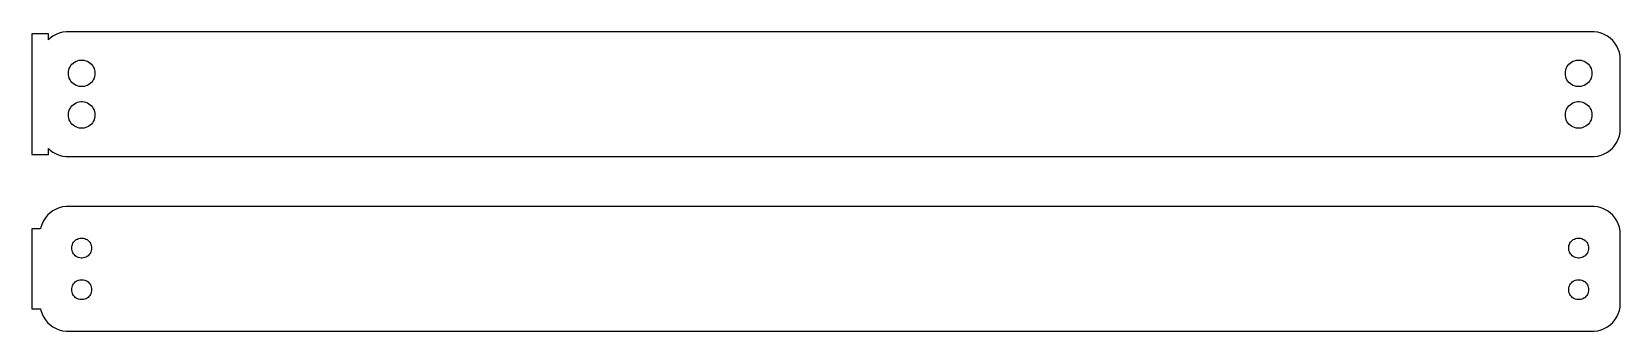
# Model space of a CAD drawing. Header units: metres. Extents: x -144 to 142, y 20 to 74.
import ezdxf

# ---------------------------------------------------------------- set-up
doc = ezdxf.new("R2010")
doc.units = ezdxf.units.M

msp = doc.modelspace()

# ---------------------------------------------------------------- linework, layer by layer
for p, q in [((-141, 73.8648), (-144, 73.8648)), ((-144, 73.8648), (-144, 52.1352)), ((-141, 72.8087), (-141, 73.8648)), ((-140.687, 73.1026), (-141, 72.8087)), ((-140.179, 73.4716), (-140.687, 73.1026)), ((-139.629, 73.7741), (-140.179, 73.4716)), ((-139.045, 74.0053), (-139.629, 73.7741)), ((-138.437, 74.1614), (-139.045, 74.0053)), ((-137.814, 74.2401), (-138.437, 74.1614)), ((137.814, 74.2401), (-137.814, 74.2401)), ((138.437, 74.1614), (137.814, 74.2401)), ((139.045, 74.0053), (138.437, 74.1614)), ((139.629, 73.7741), (139.045, 74.0053)), ((140.179, 73.4716), (139.629, 73.7741)), ((140.687, 73.1026), (140.179, 73.4716)), ((141.145, 72.6727), (140.687, 73.1026)), ((141.545, 72.1889), (141.145, 72.6727)), ((141.882, 71.6588), (141.545, 72.1889)), ((142.149, 71.0906), (141.882, 71.6588)), ((-136.53, 68.5992), (-136.286, 68.7764)), ((-136.286, 68.7764), (-136.022, 68.9216)), ((-136.022, 68.9216), (-135.742, 69.0325)), ((-135.742, 69.0325), (-135.45, 69.1075)), ((-135.45, 69.1075), (-135.151, 69.1453)), ((-135.151, 69.1453), (-134.849, 69.1453)), ((-134.849, 69.1453), (-134.55, 69.1075)), ((-134.55, 69.1075), (-134.258, 69.0325)), ((-134.258, 69.0325), (-133.978, 68.9216)), ((-133.978, 68.9216), (-133.714, 68.7764)), ((-133.714, 68.7764), (-133.47, 68.5992)), ((133.47, 68.5992), (133.714, 68.7764)), ((133.714, 68.7764), (133.978, 68.9216)), ((133.978, 68.9216), (134.258, 69.0325)), ((134.258, 69.0325), (134.55, 69.1075)), ((134.55, 69.1075), (134.849, 69.1453)), ((134.849, 69.1453), (135.151, 69.1453)), ((135.151, 69.1453), (135.45, 69.1075)), ((135.45, 69.1075), (135.742, 69.0325)), ((135.742, 69.0325), (136.022, 68.9216)), ((136.022, 68.9216), (136.286, 68.7764)), ((136.286, 68.7764), (136.53, 68.5992)), ((142.343, 70.4934), (142.149, 71.0906)), ((142.461, 69.8767), (142.343, 70.4934)), ((142.5, 69.25), (142.461, 69.8767)), ((142.5, 56.75), (142.5, 69.25)), ((-137.4, 66.75), (-137.381, 67.0508)), ((-137.381, 66.4492), (-137.4, 66.75)), ((-137.381, 67.0508), (-137.325, 67.3468)), ((-137.325, 66.1531), (-137.381, 66.4492)), ((-137.325, 67.3468), (-137.231, 67.6335)), ((-137.231, 65.8665), (-137.325, 66.1531)), ((-137.231, 67.6335), (-137.103, 67.9062)), ((-137.103, 67.9062), (-136.942, 68.1607)), ((-136.942, 68.1607), (-136.75, 68.3929)), ((-136.75, 68.3929), (-136.53, 68.5992)), ((-133.47, 68.5992), (-133.25, 68.3929)), ((-133.25, 68.3929), (-133.058, 68.1607)), ((-133.058, 68.1607), (-132.897, 67.9062)), ((-132.897, 67.9062), (-132.769, 67.6335)), ((-132.769, 67.6335), (-132.675, 67.3468)), ((-132.675, 66.1531), (-132.769, 65.8665)), ((-132.675, 67.3468), (-132.619, 67.0508)), ((-132.619, 66.4492), (-132.675, 66.1531)), ((-132.619, 67.0508), (-132.6, 66.75)), ((-132.6, 66.75), (-132.619, 66.4492)), ((132.6, 66.75), (132.619, 67.0508)), ((132.619, 66.4492), (132.6, 66.75)), ((132.619, 67.0508), (132.675, 67.3468)), ((132.675, 66.1531), (132.619, 66.4492)), ((132.675, 67.3468), (132.769, 67.6335)), ((132.769, 65.8665), (132.675, 66.1531)), ((132.769, 67.6335), (132.897, 67.9062)), ((132.897, 67.9062), (133.058, 68.1607)), ((133.058, 68.1607), (133.25, 68.3929)), ((133.25, 68.3929), (133.47, 68.5992)), ((136.53, 68.5992), (136.75, 68.3929)), ((136.75, 68.3929), (136.942, 68.1607)), ((136.942, 68.1607), (137.103, 67.9062)), ((137.103, 67.9062), (137.231, 67.6335)), ((137.231, 67.6335), (137.325, 67.3468)), ((137.325, 66.1531), (137.231, 65.8665)), ((137.325, 67.3468), (137.381, 67.0508)), ((137.381, 66.4492), (137.325, 66.1531)), ((137.381, 67.0508), (137.4, 66.75)), ((137.4, 66.75), (137.381, 66.4492)), ((-137.103, 65.5938), (-137.231, 65.8665)), ((-136.942, 65.3393), (-137.103, 65.5938)), ((-136.75, 65.1071), (-136.942, 65.3393)), ((-136.53, 64.9008), (-136.75, 65.1071)), ((-136.286, 64.7236), (-136.53, 64.9008)), ((-136.022, 64.5784), (-136.286, 64.7236)), ((-135.742, 64.4675), (-136.022, 64.5784)), ((-135.45, 64.3925), (-135.742, 64.4675)), ((-135.151, 64.3547), (-135.45, 64.3925)), ((-134.849, 64.3547), (-135.151, 64.3547)), ((-134.55, 64.3925), (-134.849, 64.3547)), ((-134.258, 64.4675), (-134.55, 64.3925)), ((-133.978, 64.5784), (-134.258, 64.4675)), ((-133.714, 64.7236), (-133.978, 64.5784)), ((-133.47, 64.9008), (-133.714, 64.7236)), ((-133.25, 65.1071), (-133.47, 64.9008)), ((-133.058, 65.3393), (-133.25, 65.1071)), ((-132.897, 65.5938), (-133.058, 65.3393)), ((-132.769, 65.8665), (-132.897, 65.5938)), ((132.897, 65.5938), (132.769, 65.8665)), ((133.058, 65.3393), (132.897, 65.5938)), ((133.25, 65.1071), (133.058, 65.3393)), ((133.47, 64.9008), (133.25, 65.1071)), ((133.714, 64.7236), (133.47, 64.9008)), ((133.978, 64.5784), (133.714, 64.7236)), ((134.258, 64.4675), (133.978, 64.5784)), ((134.55, 64.3925), (134.258, 64.4675)), ((134.849, 64.3547), (134.55, 64.3925)), ((135.151, 64.3547), (134.849, 64.3547)), ((135.45, 64.3925), (135.151, 64.3547)), ((135.742, 64.4675), (135.45, 64.3925)), ((136.022, 64.5784), (135.742, 64.4675)), ((136.286, 64.7236), (136.022, 64.5784)), ((136.53, 64.9008), (136.286, 64.7236)), ((136.75, 65.1071), (136.53, 64.9008)), ((136.942, 65.3393), (136.75, 65.1071)), ((137.103, 65.5938), (136.942, 65.3393)), ((137.231, 65.8665), (137.103, 65.5938)), ((-137.231, 60.1335), (-137.103, 60.4062)), ((-137.103, 60.4062), (-136.942, 60.6607)), ((-136.942, 60.6607), (-136.75, 60.8929)), ((-136.75, 60.8929), (-136.53, 61.0992)), ((-136.53, 61.0992), (-136.286, 61.2764)), ((-136.286, 61.2764), (-136.022, 61.4216)), ((-136.022, 61.4216), (-135.742, 61.5325)), ((-135.742, 61.5325), (-135.45, 61.6075)), ((-135.45, 61.6075), (-135.151, 61.6453)), ((-135.151, 61.6453), (-134.849, 61.6453)), ((-134.849, 61.6453), (-134.55, 61.6075)), ((-134.55, 61.6075), (-134.258, 61.5325)), ((-134.258, 61.5325), (-133.978, 61.4216)), ((-133.978, 61.4216), (-133.714, 61.2764)), ((-133.714, 61.2764), (-133.47, 61.0992)), ((-133.47, 61.0992), (-133.25, 60.8929)), ((-133.25, 60.8929), (-133.058, 60.6607)), ((-133.058, 60.6607), (-132.897, 60.4062)), ((-132.897, 60.4062), (-132.769, 60.1335)), ((132.769, 60.1335), (132.897, 60.4062)), ((132.897, 60.4062), (133.058, 60.6607)), ((133.058, 60.6607), (133.25, 60.8929)), ((133.25, 60.8929), (133.47, 61.0992)), ((133.47, 61.0992), (133.714, 61.2764)), ((133.714, 61.2764), (133.978, 61.4216)), ((133.978, 61.4216), (134.258, 61.5325)), ((134.258, 61.5325), (134.55, 61.6075)), ((134.55, 61.6075), (134.849, 61.6453)), ((134.849, 61.6453), (135.151, 61.6453)), ((135.151, 61.6453), (135.45, 61.6075)), ((135.45, 61.6075), (135.742, 61.5325)), ((135.742, 61.5325), (136.022, 61.4216)), ((136.022, 61.4216), (136.286, 61.2764)), ((136.286, 61.2764), (136.53, 61.0992)), ((136.53, 61.0992), (136.75, 60.8929)), ((136.75, 60.8929), (136.942, 60.6607)), ((136.942, 60.6607), (137.103, 60.4062)), ((137.103, 60.4062), (137.231, 60.1335)), ((-137.4, 59.25), (-137.381, 59.5508)), ((-137.381, 58.9492), (-137.4, 59.25)), ((-137.381, 59.5508), (-137.325, 59.8469)), ((-137.325, 58.6532), (-137.381, 58.9492)), ((-137.325, 59.8469), (-137.231, 60.1335)), ((-137.231, 58.3665), (-137.325, 58.6532)), ((-137.103, 58.0938), (-137.231, 58.3665)), ((-136.942, 57.8393), (-137.103, 58.0938)), ((-136.75, 57.6071), (-136.942, 57.8393)), ((-136.53, 57.4008), (-136.75, 57.6071)), ((-136.286, 57.2236), (-136.53, 57.4008)), ((-133.47, 57.4008), (-133.714, 57.2236)), ((-133.25, 57.6071), (-133.47, 57.4008)), ((-133.058, 57.8393), (-133.25, 57.6071)), ((-132.897, 58.0938), (-133.058, 57.8393)), ((-132.769, 58.3665), (-132.897, 58.0938)), ((-132.769, 60.1335), (-132.675, 59.8469)), ((-132.675, 58.6532), (-132.769, 58.3665)), ((-132.675, 59.8469), (-132.619, 59.5508)), ((-132.619, 58.9492), (-132.675, 58.6532)), ((-132.619, 59.5508), (-132.6, 59.25)), ((-132.6, 59.25), (-132.619, 58.9492)), ((132.6, 59.25), (132.619, 59.5508)), ((132.619, 58.9492), (132.6, 59.25)), ((132.619, 59.5508), (132.675, 59.8469)), ((132.675, 58.6532), (132.619, 58.9492)), ((132.675, 59.8469), (132.769, 60.1335)), ((132.769, 58.3665), (132.675, 58.6532)), ((132.897, 58.0938), (132.769, 58.3665)), ((133.058, 57.8393), (132.897, 58.0938)), ((133.25, 57.6071), (133.058, 57.8393)), ((133.47, 57.4008), (133.25, 57.6071)), ((133.714, 57.2236), (133.47, 57.4008)), ((136.53, 57.4008), (136.286, 57.2236)), ((136.75, 57.6071), (136.53, 57.4008)), ((136.942, 57.8393), (136.75, 57.6071)), ((137.103, 58.0938), (136.942, 57.8393)), ((137.231, 58.3665), (137.103, 58.0938)), ((137.231, 60.1335), (137.325, 59.8469)), ((137.325, 58.6532), (137.231, 58.3665)), ((137.325, 59.8469), (137.381, 59.5508)), ((137.381, 58.9492), (137.325, 58.6532)), ((137.381, 59.5508), (137.4, 59.25)), ((137.4, 59.25), (137.381, 58.9492)), ((-136.022, 57.0784), (-136.286, 57.2236)), ((-135.742, 56.9675), (-136.022, 57.0784)), ((-135.45, 56.8925), (-135.742, 56.9675)), ((-135.151, 56.8547), (-135.45, 56.8925)), ((-134.849, 56.8547), (-135.151, 56.8547)), ((-134.55, 56.8925), (-134.849, 56.8547)), ((-134.258, 56.9675), (-134.55, 56.8925)), ((-133.978, 57.0784), (-134.258, 56.9675)), ((-133.714, 57.2236), (-133.978, 57.0784)), ((133.978, 57.0784), (133.714, 57.2236)), ((134.258, 56.9675), (133.978, 57.0784)), ((134.55, 56.8925), (134.258, 56.9675)), ((134.849, 56.8547), (134.55, 56.8925)), ((135.151, 56.8547), (134.849, 56.8547)), ((135.45, 56.8925), (135.151, 56.8547)), ((135.742, 56.9675), (135.45, 56.8925)), ((136.022, 57.0784), (135.742, 56.9675)), ((136.286, 57.2236), (136.022, 57.0784)), ((141.882, 54.3412), (142.149, 54.9094)), ((142.149, 54.9094), (142.343, 55.5066)), ((142.343, 55.5066), (142.461, 56.1233)), ((142.461, 56.1233), (142.5, 56.75)), ((-144, 52.1352), (-141, 52.1352)), ((-141, 52.1352), (-141, 53.1913)), ((-141, 53.1913), (-140.687, 52.8974)), ((-140.687, 52.8974), (-140.179, 52.5284)), ((-140.179, 52.5284), (-139.629, 52.2259)), ((-139.629, 52.2259), (-139.045, 51.9947)), ((-139.045, 51.9947), (-138.437, 51.8386)), ((-138.437, 51.8386), (-137.814, 51.7599)), ((-137.814, 51.7599), (137.814, 51.7599)), ((137.814, 51.7599), (138.437, 51.8386)), ((138.437, 51.8386), (139.045, 51.9947)), ((139.045, 51.9947), (139.629, 52.2259)), ((139.629, 52.2259), (140.179, 52.5284)), ((140.179, 52.5284), (140.687, 52.8974)), ((140.687, 52.8974), (141.145, 53.3273)), ((141.145, 53.3273), (141.545, 53.8111)), ((141.545, 53.8111), (141.882, 54.3412)), ((-141.882, 40.1588), (-142.149, 39.5906)), ((-141.545, 40.6889), (-141.882, 40.1588)), ((-141.145, 41.1727), (-141.545, 40.6889)), ((-140.687, 41.6026), (-141.145, 41.1727)), ((-140.179, 41.9716), (-140.687, 41.6026)), ((-139.629, 42.2741), (-140.179, 41.9716)), ((-139.045, 42.5053), (-139.629, 42.2741)), ((-138.437, 42.6614), (-139.045, 42.5053)), ((-137.814, 42.7401), (-138.437, 42.6614)), ((137.814, 42.7401), (-137.814, 42.7401)), ((138.437, 42.6614), (137.814, 42.7401)), ((139.045, 42.5053), (138.437, 42.6614)), ((139.629, 42.2741), (139.045, 42.5053)), ((140.179, 41.9716), (139.629, 42.2741)), ((140.687, 41.6026), (140.179, 41.9716)), ((141.145, 41.1727), (140.687, 41.6026)), ((141.545, 40.6889), (141.145, 41.1727)), ((141.882, 40.1588), (141.545, 40.6889)), ((142.149, 39.5906), (141.882, 40.1588)), ((-142.4, 38.6942), (-144, 38.6942)), ((-144, 38.6942), (-144, 24.3058)), ((-142.343, 38.9934), (-142.4, 38.6942)), ((-142.149, 39.5906), (-142.343, 38.9934)), ((142.343, 38.9934), (142.149, 39.5906)), ((142.461, 38.3767), (142.343, 38.9934)), ((142.5, 37.75), (142.461, 38.3767)), ((142.5, 25.25), (142.5, 37.75)), ((-136.8, 35.25), (-136.786, 35.4756)), ((-136.786, 35.0244), (-136.8, 35.25)), ((-136.786, 35.4756), (-136.743, 35.6976)), ((-136.743, 34.8024), (-136.786, 35.0244)), ((-136.743, 35.6976), (-136.674, 35.9126)), ((-136.674, 34.5874), (-136.743, 34.8024)), ((-136.674, 35.9126), (-136.577, 36.1171)), ((-136.577, 34.3828), (-136.674, 34.5874)), ((-136.577, 36.1171), (-136.456, 36.308)), ((-136.456, 34.192), (-136.577, 34.3828)), ((-136.456, 36.308), (-136.312, 36.4822)), ((-136.312, 36.4822), (-136.147, 36.6369)), ((-136.147, 36.6369), (-135.964, 36.7698)), ((-135.964, 36.7698), (-135.766, 36.8787)), ((-135.766, 36.8787), (-135.556, 36.9619)), ((-135.556, 36.9619), (-135.337, 37.0181)), ((-135.337, 37.0181), (-135.113, 37.0464)), ((-135.113, 37.0464), (-134.887, 37.0464)), ((-134.887, 37.0464), (-134.663, 37.0181)), ((-134.663, 37.0181), (-134.444, 36.9619)), ((-134.444, 36.9619), (-134.234, 36.8787)), ((-134.234, 36.8787), (-134.036, 36.7698)), ((-134.036, 36.7698), (-133.853, 36.6369)), ((-133.853, 36.6369), (-133.688, 36.4822)), ((-133.688, 36.4822), (-133.544, 36.308)), ((-133.544, 36.308), (-133.423, 36.1171)), ((-133.423, 34.3828), (-133.544, 34.192)), ((-133.423, 36.1171), (-133.326, 35.9126)), ((-133.326, 34.5874), (-133.423, 34.3828)), ((-133.326, 35.9126), (-133.257, 35.6976)), ((-133.257, 34.8024), (-133.326, 34.5874)), ((-133.257, 35.6976), (-133.214, 35.4756)), ((-133.214, 35.0244), (-133.257, 34.8024)), ((-133.214, 35.4756), (-133.2, 35.25)), ((-133.2, 35.25), (-133.214, 35.0244)), ((133.2, 35.25), (133.214, 35.4756)), ((133.214, 35.0244), (133.2, 35.25)), ((133.214, 35.4756), (133.257, 35.6976)), ((133.257, 34.8024), (133.214, 35.0244)), ((133.257, 35.6976), (133.326, 35.9126)), ((133.326, 34.5874), (133.257, 34.8024)), ((133.326, 35.9126), (133.423, 36.1171)), ((133.423, 34.3828), (133.326, 34.5874)), ((133.423, 36.1171), (133.544, 36.308)), ((133.544, 34.192), (133.423, 34.3828)), ((133.544, 36.308), (133.688, 36.4822)), ((133.688, 36.4822), (133.853, 36.6369)), ((133.853, 36.6369), (134.036, 36.7698)), ((134.036, 36.7698), (134.234, 36.8787)), ((134.234, 36.8787), (134.444, 36.9619)), ((134.444, 36.9619), (134.663, 37.0181)), ((134.663, 37.0181), (134.887, 37.0464)), ((134.887, 37.0464), (135.113, 37.0464)), ((135.113, 37.0464), (135.337, 37.0181)), ((135.337, 37.0181), (135.556, 36.9619)), ((135.556, 36.9619), (135.766, 36.8787)), ((135.766, 36.8787), (135.964, 36.7698)), ((135.964, 36.7698), (136.147, 36.6369)), ((136.147, 36.6369), (136.312, 36.4822)), ((136.312, 36.4822), (136.456, 36.308)), ((136.456, 36.308), (136.577, 36.1171)), ((136.577, 34.3828), (136.456, 34.192)), ((136.577, 36.1171), (136.674, 35.9126)), ((136.674, 34.5874), (136.577, 34.3828)), ((136.674, 35.9126), (136.743, 35.6976)), ((136.743, 34.8024), (136.674, 34.5874)), ((136.743, 35.6976), (136.786, 35.4756)), ((136.786, 35.0244), (136.743, 34.8024)), ((136.786, 35.4756), (136.8, 35.25)), ((136.8, 35.25), (136.786, 35.0244)), ((-136.312, 34.0178), (-136.456, 34.192)), ((-136.147, 33.8631), (-136.312, 34.0178)), ((-135.964, 33.7302), (-136.147, 33.8631)), ((-135.766, 33.6213), (-135.964, 33.7302)), ((-135.556, 33.5381), (-135.766, 33.6213)), ((-135.337, 33.4819), (-135.556, 33.5381)), ((-135.113, 33.4536), (-135.337, 33.4819)), ((-134.887, 33.4536), (-135.113, 33.4536)), ((-134.663, 33.4819), (-134.887, 33.4536)), ((-134.444, 33.5381), (-134.663, 33.4819)), ((-134.234, 33.6213), (-134.444, 33.5381)), ((-134.036, 33.7302), (-134.234, 33.6213)), ((-133.853, 33.8631), (-134.036, 33.7302)), ((-133.688, 34.0178), (-133.853, 33.8631)), ((-133.544, 34.192), (-133.688, 34.0178)), ((133.688, 34.0178), (133.544, 34.192)), ((133.853, 33.8631), (133.688, 34.0178)), ((134.036, 33.7302), (133.853, 33.8631)), ((134.234, 33.6213), (134.036, 33.7302)), ((134.444, 33.5381), (134.234, 33.6213)), ((134.663, 33.4819), (134.444, 33.5381)), ((134.887, 33.4536), (134.663, 33.4819)), ((135.113, 33.4536), (134.887, 33.4536)), ((135.337, 33.4819), (135.113, 33.4536)), ((135.556, 33.5381), (135.337, 33.4819)), ((135.766, 33.6213), (135.556, 33.5381)), ((135.964, 33.7302), (135.766, 33.6213)), ((136.147, 33.8631), (135.964, 33.7302)), ((136.312, 34.0178), (136.147, 33.8631)), ((136.456, 34.192), (136.312, 34.0178)), ((-136.577, 28.6172), (-136.456, 28.808)), ((-136.456, 28.808), (-136.312, 28.9822)), ((-136.312, 28.9822), (-136.147, 29.1369)), ((-136.147, 29.1369), (-135.964, 29.2698)), ((-135.964, 29.2698), (-135.766, 29.3787)), ((-135.766, 29.3787), (-135.556, 29.4619)), ((-135.556, 29.4619), (-135.337, 29.5181)), ((-135.337, 29.5181), (-135.113, 29.5464)), ((-135.113, 29.5464), (-134.887, 29.5464)), ((-134.887, 29.5464), (-134.663, 29.5181)), ((-134.663, 29.5181), (-134.444, 29.4619)), ((-134.444, 29.4619), (-134.234, 29.3787)), ((-134.234, 29.3787), (-134.036, 29.2698)), ((-134.036, 29.2698), (-133.853, 29.1369)), ((-133.853, 29.1369), (-133.688, 28.9822)), ((-133.688, 28.9822), (-133.544, 28.808)), ((-133.544, 28.808), (-133.423, 28.6172)), ((133.423, 28.6172), (133.544, 28.808)), ((133.544, 28.808), (133.688, 28.9822)), ((133.688, 28.9822), (133.853, 29.1369)), ((133.853, 29.1369), (134.036, 29.2698)), ((134.036, 29.2698), (134.234, 29.3787)), ((134.234, 29.3787), (134.444, 29.4619)), ((134.444, 29.4619), (134.663, 29.5181)), ((134.663, 29.5181), (134.887, 29.5464)), ((134.887, 29.5464), (135.113, 29.5464)), ((135.113, 29.5464), (135.337, 29.5181)), ((135.337, 29.5181), (135.556, 29.4619)), ((135.556, 29.4619), (135.766, 29.3787)), ((135.766, 29.3787), (135.964, 29.2698)), ((135.964, 29.2698), (136.147, 29.1369)), ((136.147, 29.1369), (136.312, 28.9822)), ((136.312, 28.9822), (136.456, 28.808)), ((136.456, 28.808), (136.577, 28.6172)), ((-136.8, 27.75), (-136.786, 27.9756)), ((-136.786, 27.5244), (-136.8, 27.75)), ((-136.786, 27.9756), (-136.743, 28.1976)), ((-136.743, 27.3024), (-136.786, 27.5244)), ((-136.743, 28.1976), (-136.674, 28.4126)), ((-136.674, 27.0874), (-136.743, 27.3024)), ((-136.674, 28.4126), (-136.577, 28.6172)), ((-136.577, 26.8829), (-136.674, 27.0874)), ((-136.456, 26.692), (-136.577, 26.8829)), ((-136.312, 26.5178), (-136.456, 26.692)), ((-136.147, 26.3631), (-136.312, 26.5178)), ((-135.964, 26.2302), (-136.147, 26.3631)), ((-135.766, 26.1213), (-135.964, 26.2302)), ((-135.556, 26.0381), (-135.766, 26.1213)), ((-135.337, 25.9819), (-135.556, 26.0381)), ((-135.113, 25.9536), (-135.337, 25.9819)), ((-134.887, 25.9536), (-135.113, 25.9536)), ((-134.663, 25.9819), (-134.887, 25.9536)), ((-134.444, 26.0381), (-134.663, 25.9819)), ((-134.234, 26.1213), (-134.444, 26.0381)), ((-134.036, 26.2302), (-134.234, 26.1213)), ((-133.853, 26.3631), (-134.036, 26.2302)), ((-133.688, 26.5178), (-133.853, 26.3631)), ((-133.544, 26.692), (-133.688, 26.5178)), ((-133.423, 26.8829), (-133.544, 26.692)), ((-133.423, 28.6172), (-133.326, 28.4126)), ((-133.326, 27.0874), (-133.423, 26.8829)), ((-133.326, 28.4126), (-133.257, 28.1976)), ((-133.257, 27.3024), (-133.326, 27.0874)), ((-133.257, 28.1976), (-133.214, 27.9756)), ((-133.214, 27.5244), (-133.257, 27.3024)), ((-133.214, 27.9756), (-133.2, 27.75)), ((-133.2, 27.75), (-133.214, 27.5244)), ((133.2, 27.75), (133.214, 27.9756)), ((133.214, 27.5244), (133.2, 27.75)), ((133.214, 27.9756), (133.257, 28.1976)), ((133.257, 27.3024), (133.214, 27.5244)), ((133.257, 28.1976), (133.326, 28.4126)), ((133.326, 27.0874), (133.257, 27.3024)), ((133.326, 28.4126), (133.423, 28.6172)), ((133.423, 26.8829), (133.326, 27.0874)), ((133.544, 26.692), (133.423, 26.8829)), ((133.688, 26.5178), (133.544, 26.692)), ((133.853, 26.3631), (133.688, 26.5178)), ((134.036, 26.2302), (133.853, 26.3631)), ((134.234, 26.1213), (134.036, 26.2302)), ((134.444, 26.0381), (134.234, 26.1213)), ((134.663, 25.9819), (134.444, 26.0381)), ((134.887, 25.9536), (134.663, 25.9819)), ((135.113, 25.9536), (134.887, 25.9536)), ((135.337, 25.9819), (135.113, 25.9536)), ((135.556, 26.0381), (135.337, 25.9819)), ((135.766, 26.1213), (135.556, 26.0381)), ((135.964, 26.2302), (135.766, 26.1213)), ((136.147, 26.3631), (135.964, 26.2302)), ((136.312, 26.5178), (136.147, 26.3631)), ((136.456, 26.692), (136.312, 26.5178)), ((136.577, 26.8829), (136.456, 26.692)), ((136.577, 28.6172), (136.674, 28.4126)), ((136.674, 27.0874), (136.577, 26.8829)), ((136.674, 28.4126), (136.743, 28.1976)), ((136.743, 27.3024), (136.674, 27.0874)), ((136.743, 28.1976), (136.786, 27.9756)), ((136.786, 27.5244), (136.743, 27.3024)), ((136.786, 27.9756), (136.8, 27.75)), ((136.8, 27.75), (136.786, 27.5244)), ((-144, 24.3058), (-142.4, 24.3058)), ((-142.4, 24.3058), (-142.343, 24.0066)), ((-142.343, 24.0066), (-142.149, 23.4094)), ((-142.149, 23.4094), (-141.882, 22.8412)), ((141.882, 22.8412), (142.149, 23.4094)), ((142.149, 23.4094), (142.343, 24.0066)), ((142.343, 24.0066), (142.461, 24.6233)), ((142.461, 24.6233), (142.5, 25.25)), ((-141.882, 22.8412), (-141.545, 22.3111)), ((-141.545, 22.3111), (-141.145, 21.8273)), ((-141.145, 21.8273), (-140.687, 21.3974)), ((-140.687, 21.3974), (-140.179, 21.0284)), ((-140.179, 21.0284), (-139.629, 20.7259)), ((-139.629, 20.7259), (-139.045, 20.4947)), ((-139.045, 20.4947), (-138.437, 20.3386)), ((-138.437, 20.3386), (-137.814, 20.2599)), ((-137.814, 20.2599), (137.814, 20.2599)), ((137.814, 20.2599), (138.437, 20.3386)), ((138.437, 20.3386), (139.045, 20.4947)), ((139.045, 20.4947), (139.629, 20.7259)), ((139.629, 20.7259), (140.179, 21.0284)), ((140.179, 21.0284), (140.687, 21.3974)), ((140.687, 21.3974), (141.145, 21.8273)), ((141.145, 21.8273), (141.545, 22.3111)), ((141.545, 22.3111), (141.882, 22.8412))]:
    msp.add_line(p, q)

doc.saveas('drawing.dxf')
